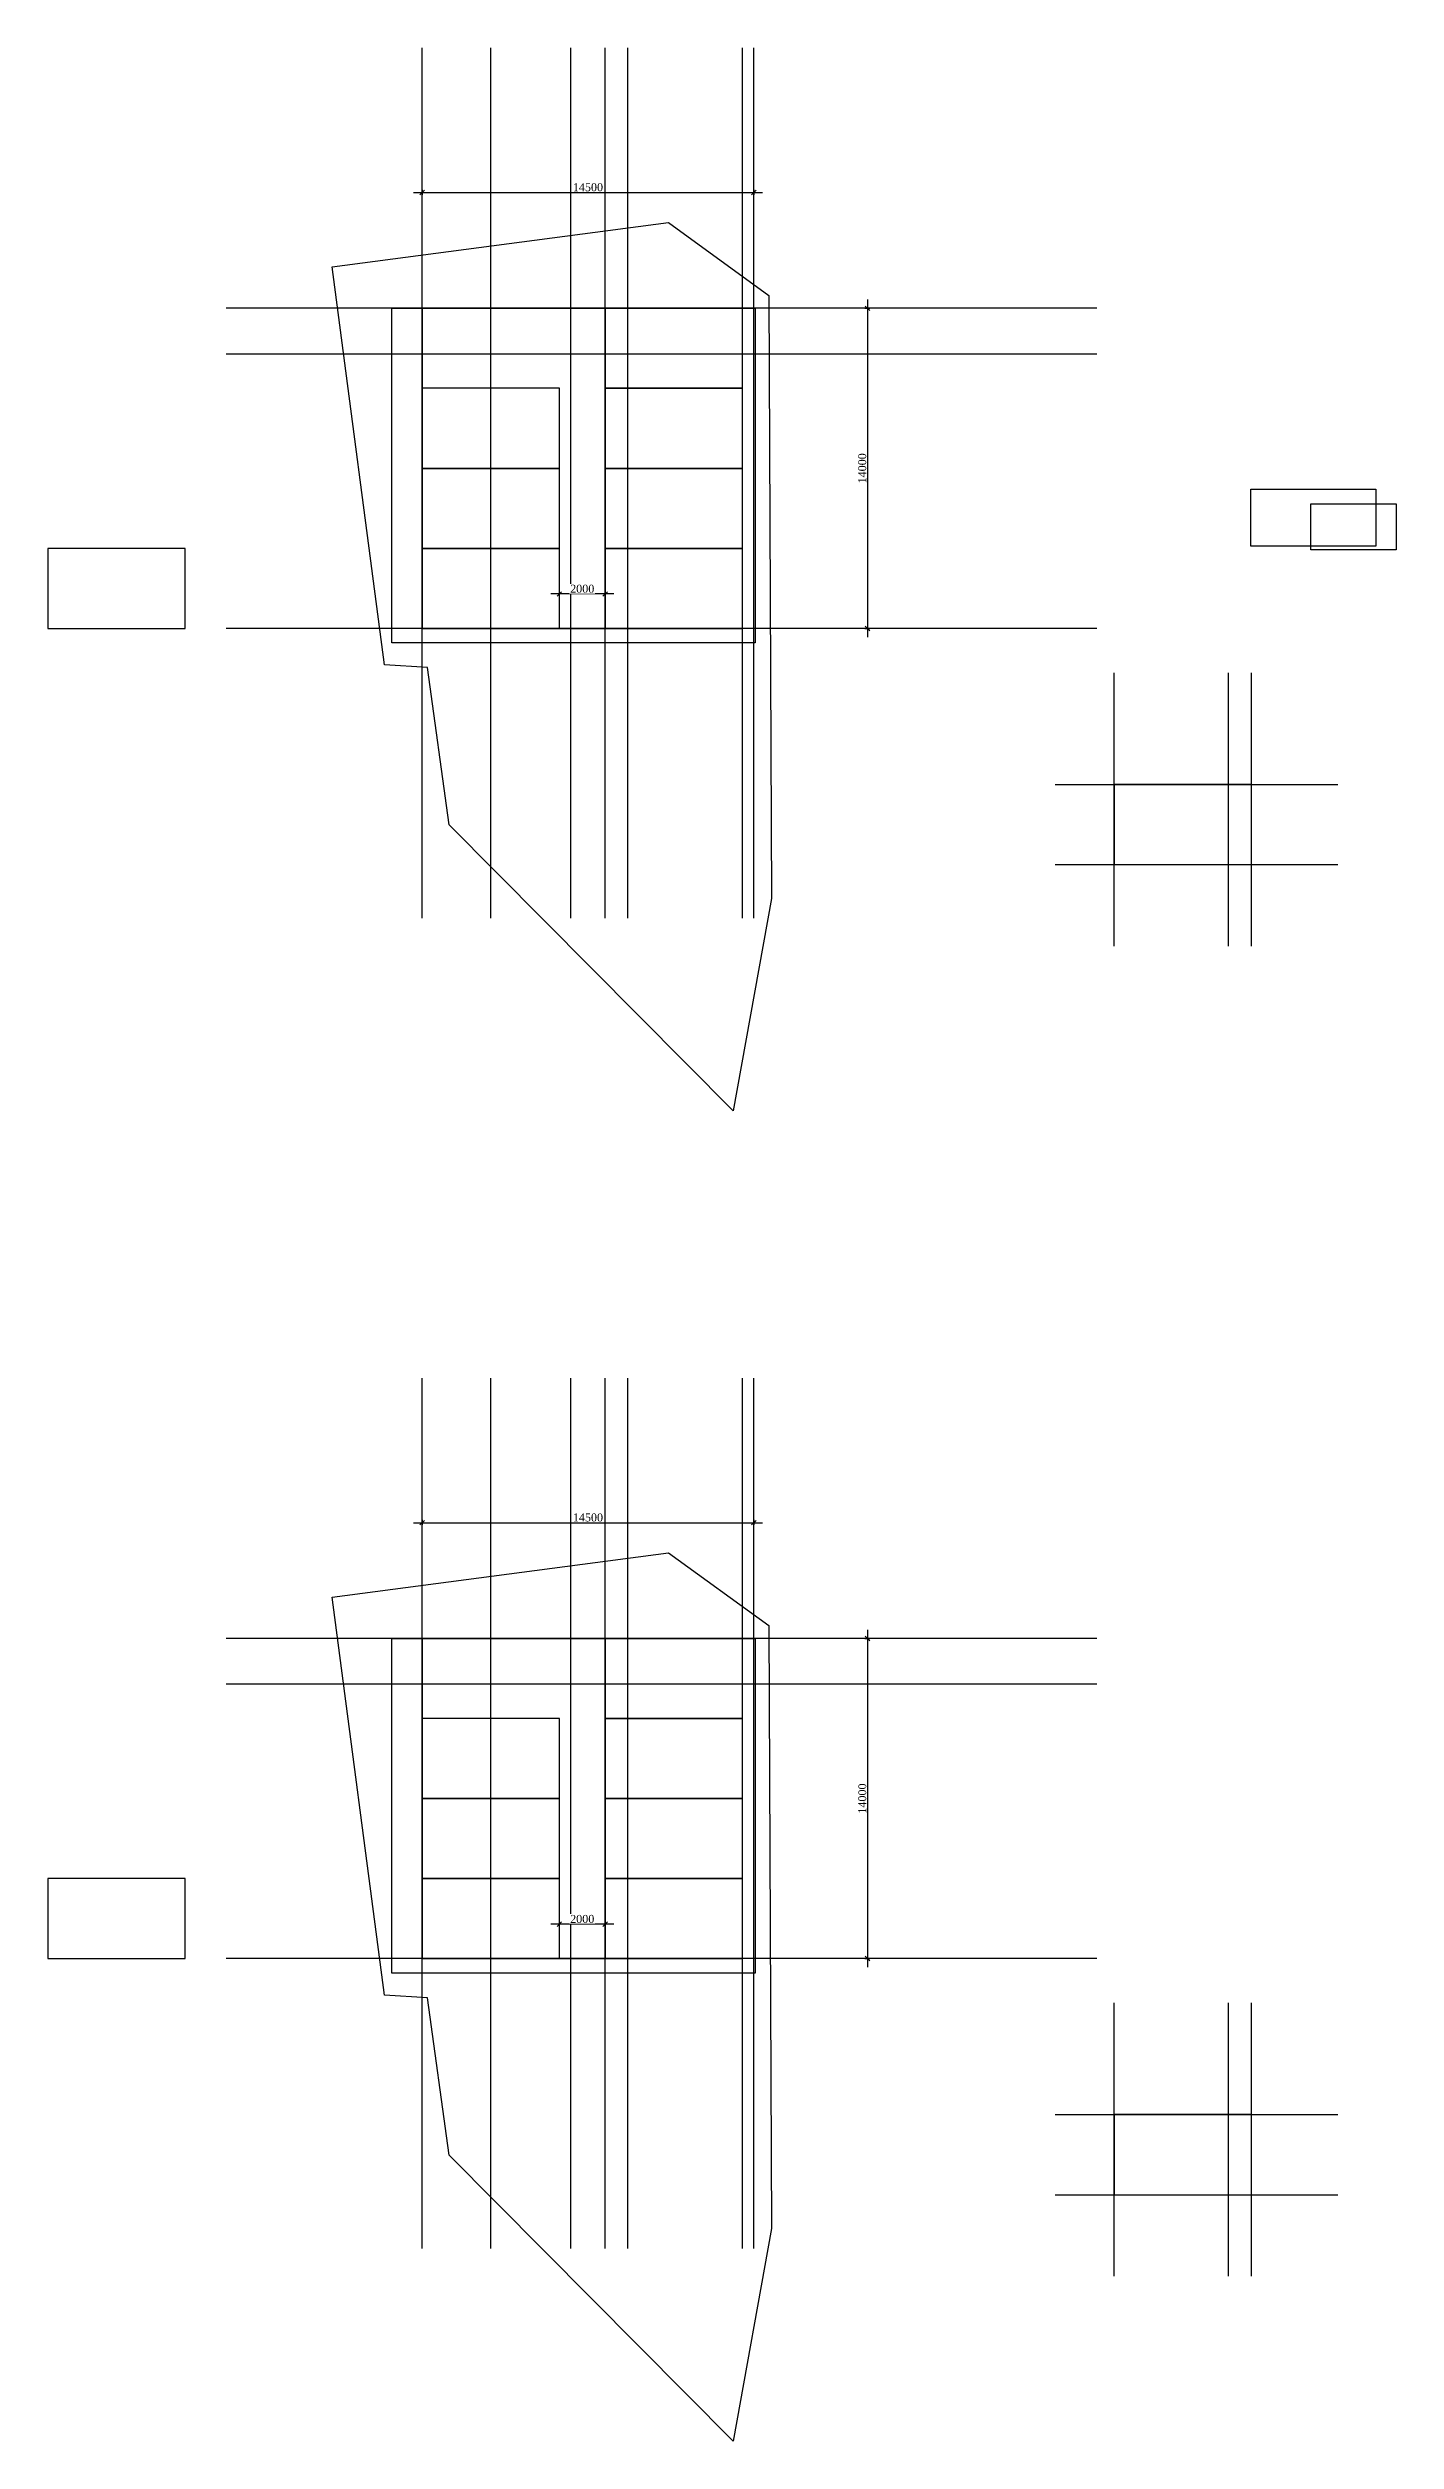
# Model space of a CAD drawing. Header units: millimetres. Extents: x 0 to 304375, y 0 to 173485.
# Drawn here: x 38376 to 97317, y 68815 to 173485 of the extents above; entities that cross this region are included whole.
import ezdxf

# ---------------------------------------------------------------- set-up
doc = ezdxf.new("R2010")
doc.units = ezdxf.units.MM
doc.layers.add('1', color=7, linetype='Continuous')
doc.styles.add('Times New Roman', font='Times New Roman.ttf')
doc.dimstyles.new('1-100', dxfattribs={"dimtxt": 350, "dimasz": 200, "dimexe": 100, "dimexo": 100, "dimgap": 50, "dimtad": 1, "dimdec": 0, "dimtxsty": 'Times New Roman', "dimblk": 'OBLIQUE', "dimcen": 250, "dimdle": 380, "dimclrd": 256, "dimclre": 256, "dimclrt": 256, "dimadec": 0, "dimazin": 0, "dimtfac": 1, "dimtdec": 0, "dimtmove": 1, "dimatfit": 3, "dimldrblk": 'DOTSMALL', "dimfxl": 200, "dimlwd": -1, "dimlwe": -1, "dimarcsym": 0})

# ---------------------------------------------------------------- blocks, each defined once
blk = doc.blocks.new('_Oblique')
at = {"color": 0, "lineweight": -2}
blk.add_line((-0.5, -0.5), (0.5, 0.5), dxfattribs=at)
blk = doc.blocks.new('*D10')
at = {"layer": '1', "ltscale": 50, "transparency": 16777216}
for p, q in [((54356, 108983), (69616, 108983)), ((54736, 109103), (54736, 108883)), ((69236, 109103), (69236, 108883))]:
    blk.add_line(p, q, dxfattribs=at)
at = {"layer": 'Defpoints', "color": 0, "ltscale": 50, "transparency": 16777216}
for p in [(54736, 115308), (69236, 115308), (69236, 108983)]:
    blk.add_point(p, dxfattribs=at)
at = {"layer": '1', "ltscale": 50, "transparency": 16777216, "xscale": 200, "yscale": 200, "zscale": 200, "rotation": 180}
blk.add_blockref('_Oblique', (54736, 108983), dxfattribs=at)
at = {"layer": '1', "ltscale": 50, "transparency": 16777216, "xscale": 200, "yscale": 200, "zscale": 200}
blk.add_blockref('_Oblique', (69236, 108983), dxfattribs=at)
at = {"layer": '1', "ltscale": 50, "transparency": 16777216, "insert": (61986, 109211), "char_height": 350, "attachment_point": 5, "style": 'Times New Roman', "bg_fill": 3, "box_fill_scale": 1.1, "bg_fill_color": 256, "bg_fill_true_color": 13158600, "bg_fill_transparency": 0}
blk.add_mtext('14500', dxfattribs=at)
blk = doc.blocks.new('_DotSmall')
at = {"color": 0, "linetype": 'ByBlock', "const_width": 0.5}
blk.add_lwpolyline([(-0.0625, 0, 1), (0.0625, 0, 1)], format="xyb", close=True, dxfattribs=at)
blk = doc.blocks.new('*D11')
at = {"layer": '1', "ltscale": 50, "transparency": 16777216}
for p, q in [((63116, 91424), (60356, 91424)), ((60736, 91304), (60736, 91524)), ((62736, 91304), (62736, 91524))]:
    blk.add_line(p, q, dxfattribs=at)
at = {"layer": 'Defpoints', "color": 0, "ltscale": 50, "transparency": 16777216}
for p in [(60736, 89918), (62736, 89918)]:
    blk.add_point(p, dxfattribs=at)
at = {"layer": '1', "ltscale": 50, "transparency": 16777216, "xscale": 200, "yscale": 200, "zscale": 200, "rotation": 180}
blk.add_blockref('_Oblique', (60736, 91424), dxfattribs=at)
at = {"layer": '1', "ltscale": 50, "transparency": 16777216, "xscale": 200, "yscale": 200, "zscale": 200}
blk.add_blockref('_Oblique', (62736, 91424), dxfattribs=at)
at = {"layer": '1', "ltscale": 50, "transparency": 16777216, "insert": (61736, 91652), "char_height": 350, "attachment_point": 5, "style": 'Times New Roman', "bg_fill": 3, "box_fill_scale": 1.1, "bg_fill_color": 256, "bg_fill_true_color": 13158600, "bg_fill_transparency": 0}
blk.add_mtext('2000', dxfattribs=at)
at = {"layer": 'Defpoints', "color": 0, "ltscale": 50, "transparency": 16777216}
blk.add_point((60736, 91424), dxfattribs=at)
blk = doc.blocks.new('*D12')
at = {"layer": '1', "ltscale": 50, "transparency": 16777216}
for p, q in [((74086, 103918), (74306, 103918)), ((74206, 104298), (74206, 89538)), ((74086, 89918), (74306, 89918))]:
    blk.add_line(p, q, dxfattribs=at)
at = {"layer": 'Defpoints', "color": 0, "ltscale": 50, "transparency": 16777216}
for p in [(68736, 103918), (68736, 89918), (74206, 89918)]:
    blk.add_point(p, dxfattribs=at)
at = {"layer": '1', "ltscale": 50, "transparency": 16777216, "xscale": 200, "yscale": 200, "zscale": 200}
for p, rotation in [((74206, 103918), 90), ((74206, 89918), 270)]:
    blk.add_blockref('_Oblique', p, dxfattribs=dict(at, rotation=rotation))
at = {"layer": '1', "ltscale": 50, "transparency": 16777216, "insert": (73978, 96918), "char_height": 350, "attachment_point": 5, "rotation": 90, "style": 'Times New Roman', "bg_fill": 3, "box_fill_scale": 1.1, "bg_fill_color": 256, "bg_fill_true_color": 13158600, "bg_fill_transparency": 0}
blk.add_mtext('14000', dxfattribs=at)
blk = doc.blocks.new('*D18')
at = {"layer": '1', "ltscale": 50, "transparency": 16777216}
for p, q in [((54356, 167159), (69616, 167159)), ((54736, 167279), (54736, 167059)), ((69236, 167279), (69236, 167059))]:
    blk.add_line(p, q, dxfattribs=at)
at = {"layer": 'Defpoints', "color": 0, "ltscale": 50, "transparency": 16777216}
for p in [(54736, 173485), (69236, 173485), (69236, 167159)]:
    blk.add_point(p, dxfattribs=at)
at = {"layer": '1', "ltscale": 50, "transparency": 16777216, "xscale": 200, "yscale": 200, "zscale": 200, "rotation": 180}
blk.add_blockref('_Oblique', (54736, 167159), dxfattribs=at)
at = {"layer": '1', "ltscale": 50, "transparency": 16777216, "xscale": 200, "yscale": 200, "zscale": 200}
blk.add_blockref('_Oblique', (69236, 167159), dxfattribs=at)
at = {"layer": '1', "ltscale": 50, "transparency": 16777216, "insert": (61986, 167387), "char_height": 350, "attachment_point": 5, "style": 'Times New Roman', "bg_fill": 3, "box_fill_scale": 1.1, "bg_fill_color": 256, "bg_fill_true_color": 13158600, "bg_fill_transparency": 0}
blk.add_mtext('14500', dxfattribs=at)
blk = doc.blocks.new('*D16')
at = {"layer": '1', "ltscale": 50, "transparency": 16777216}
for p, q in [((60736, 149480), (60736, 149700)), ((62736, 149480), (62736, 149700)), ((63116, 149600), (60356, 149600))]:
    blk.add_line(p, q, dxfattribs=at)
at = {"layer": 'Defpoints', "color": 0, "ltscale": 50, "transparency": 16777216}
for p in [(60736, 148095), (62736, 148095)]:
    blk.add_point(p, dxfattribs=at)
at = {"layer": '1', "ltscale": 50, "transparency": 16777216, "xscale": 200, "yscale": 200, "zscale": 200, "rotation": 180}
blk.add_blockref('_Oblique', (60736, 149600), dxfattribs=at)
at = {"layer": '1', "ltscale": 50, "transparency": 16777216, "xscale": 200, "yscale": 200, "zscale": 200}
blk.add_blockref('_Oblique', (62736, 149600), dxfattribs=at)
at = {"layer": '1', "ltscale": 50, "transparency": 16777216, "insert": (61736, 149828), "char_height": 350, "attachment_point": 5, "style": 'Times New Roman', "bg_fill": 3, "box_fill_scale": 1.1, "bg_fill_color": 256, "bg_fill_true_color": 13158600, "bg_fill_transparency": 0}
blk.add_mtext('2000', dxfattribs=at)
at = {"layer": 'Defpoints', "color": 0, "ltscale": 50, "transparency": 16777216}
blk.add_point((60736, 149600), dxfattribs=at)
blk = doc.blocks.new('*D17')
at = {"layer": '1', "ltscale": 50, "transparency": 16777216}
for p, q in [((74206, 162475), (74206, 147715)), ((74086, 162095), (74306, 162095)), ((74086, 148095), (74306, 148095))]:
    blk.add_line(p, q, dxfattribs=at)
at = {"layer": 'Defpoints', "color": 0, "ltscale": 50, "transparency": 16777216}
for p in [(68736, 162095), (68736, 148095), (74206, 148095)]:
    blk.add_point(p, dxfattribs=at)
at = {"layer": '1', "ltscale": 50, "transparency": 16777216, "xscale": 200, "yscale": 200, "zscale": 200}
for p, rotation in [((74206, 162095), 90), ((74206, 148095), 270)]:
    blk.add_blockref('_Oblique', p, dxfattribs=dict(at, rotation=rotation))
at = {"layer": '1', "ltscale": 50, "transparency": 16777216, "insert": (73978, 155095), "char_height": 350, "attachment_point": 5, "rotation": 90, "style": 'Times New Roman', "bg_fill": 3, "box_fill_scale": 1.1, "bg_fill_color": 256, "bg_fill_true_color": 13158600, "bg_fill_transparency": 0}
blk.add_mtext('14000', dxfattribs=at)

msp = doc.modelspace()

# ---------------------------------------------------------------- linework, layer by layer
at = {"color": 1}
for points in [[(68331.975, 126991.229), (55921.176, 139502.911), (54972.712, 146383.851), (53097.347, 146500.674), (50805.048, 163906.111), (65512.297, 165843.058), (69897.971, 162656.664), (70003.793, 136287.091), (68331.975, 126991.229)], [(68331.975, 68814.967), (55921.176, 81326.649), (54972.712, 88207.589), (53097.347, 88324.412), (50805.048, 105729.848), (65512.297, 107666.796), (69897.971, 104480.402), (70003.793, 78110.829), (68331.975, 68814.967)]]:
    msp.add_lwpolyline(points, dxfattribs=at)
for points in [[(53419.315, 162094.707), (69294.799, 162094.707), (69294.799, 147461.876), (53419.315, 147461.876)], [(96434.28, 151695.447), (90968.957, 151695.447), (90968.957, 154182.163), (96434.28, 154182.163)], [(93592.338, 153536.612), (97316.547, 153536.612), (97316.547, 151537.246), (93592.338, 151537.246)], [(53419.315, 103918.444), (69294.799, 103918.444), (69294.799, 89285.614), (53419.315, 89285.614)]]:
    msp.add_lwpolyline(points, close=True)
at = {"layer": '1', "ltscale": 50}
for p, q in [((54736.118, 135422.578), (54736.118, 173484.699)), ((57736.118, 135422.578), (57736.118, 173484.699)), ((61236.118, 135422.578), (61236.118, 173484.699)), ((62736.118, 135422.578), (62736.118, 173484.699)), ((63736.118, 135422.578), (63736.118, 173484.699)), ((68736.118, 135422.578), (68736.118, 173484.699)), ((69236.118, 135422.578), (69236.118, 173484.699)), ((84236.5, 162094.707), (46174.379, 162094.707)), ((84236.5, 160094.707), (46174.379, 160094.707)), ((84987.986, 134202.619), (84987.986, 146158.302)), ((89987.986, 134202.619), (89987.986, 146158.302)), ((90987.986, 134202.619), (90987.986, 146158.302)), ((82411.268, 141269.506), (94766.303, 141269.506)), ((82411.268, 137769.506), (94766.303, 137769.506)), ((54736.118, 77246.316), (54736.118, 115308.437)), ((57736.118, 77246.316), (57736.118, 115308.437)), ((61236.118, 77246.316), (61236.118, 115308.437)), ((62736.118, 77246.316), (62736.118, 115308.437)), ((63736.118, 77246.316), (63736.118, 115308.437)), ((68736.118, 77246.316), (68736.118, 115308.437)), ((69236.118, 77246.316), (69236.118, 115308.437)), ((84236.5, 103918.444), (46174.379, 103918.444)), ((84236.5, 101918.444), (46174.379, 101918.444)), ((84987.986, 76026.357), (84987.986, 87982.039)), ((89987.986, 76026.357), (89987.986, 87982.039)), ((90987.986, 76026.357), (90987.986, 87982.039)), ((82411.268, 83093.244), (94766.303, 83093.244)), ((82411.268, 79593.244), (94766.303, 79593.244))]:
    msp.add_line(p, q, dxfattribs=at)
at = {"layer": '1', "color": 5, "lineweight": 30, "ltscale": 50}
for points in [[(62736.118, 158594.707), (68736.118, 158594.707), (68736.118, 162094.707), (62736.118, 162094.707)], [(54736.118, 155094.707), (60736.118, 155094.707), (60736.118, 158594.707), (54736.118, 158594.707)], [(62736.118, 155094.707), (68736.118, 155094.707), (68736.118, 158594.707), (62736.118, 158594.707)], [(54736.118, 151594.707), (60736.118, 151594.707), (60736.118, 155094.707), (54736.118, 155094.707)], [(62736.118, 151594.707), (68736.118, 151594.707), (68736.118, 155094.707), (62736.118, 155094.707)], [(38375.614, 148094.707), (44375.614, 148094.707), (44375.614, 151594.707), (38375.614, 151594.707)], [(62736.118, 148094.707), (68736.118, 148094.707), (68736.118, 151594.707), (62736.118, 151594.707)], [(84987.986, 137769.506), (90987.986, 137769.506), (90987.986, 141269.506), (84987.986, 141269.506)], [(62736.118, 100418.444), (68736.118, 100418.444), (68736.118, 103918.444), (62736.118, 103918.444)], [(54736.118, 96918.444), (60736.118, 96918.444), (60736.118, 100418.444), (54736.118, 100418.444)], [(62736.118, 96918.444), (68736.118, 96918.444), (68736.118, 100418.444), (62736.118, 100418.444)], [(54736.118, 93418.444), (60736.118, 93418.444), (60736.118, 96918.444), (54736.118, 96918.444)], [(62736.118, 93418.444), (68736.118, 93418.444), (68736.118, 96918.444), (62736.118, 96918.444)], [(38375.614, 89918.444), (44375.614, 89918.444), (44375.614, 93418.444), (38375.614, 93418.444)], [(62736.118, 89918.444), (68736.118, 89918.444), (68736.118, 93418.444), (62736.118, 93418.444)], [(84987.986, 79593.244), (90987.986, 79593.244), (90987.986, 83093.244), (84987.986, 83093.244)]]:
    msp.add_lwpolyline(points, close=True, dxfattribs=at)

# ---------------------------------------------------------------- next in the draw order: dimensions: what is measured, and where the dimension line sits
at = {"layer": '1', "ltscale": 50}
for base, p1, p2, picture, middle in [((69236.118, 167158.974), (54736.118, 173484.699), (69236.118, 173484.699), '*D18', (61986.118, 167387.002)), ((60736.118, 149600.321), (62736.118, 148094.707), (60736.118, 148094.707), '*D16', (61736.118, 149828.349)), ((69236.118, 108982.712), (54736.118, 115308.437), (69236.118, 115308.437), '*D10', (61986.118, 109210.74)), ((60736.118, 91424.059), (62736.118, 89918.444), (60736.118, 89918.444), '*D11', (61736.118, 91652.087))]:
    dim = msp.add_linear_dim(base=base, p1=p1, p2=p2, dimstyle='1-100', override={"dimfxl": 120, "dimfxlon": 1, "dimtfill": 1, "dimtfillclr": 256}, dxfattribs=at)
    dim.commit()
    dim.dimension.update_dxf_attribs({"geometry": picture, "text_midpoint": middle})

# ---------------------------------------------------------------- next in the draw order: linework, layer by layer
at = {"layer": '1', "color": 2, "lineweight": 30, "ltscale": 50}
for points in [[(68736.118, 162094.707), (54736.118, 162094.707), (54736.118, 148094.707), (68736.118, 148094.707)], [(68736.118, 103918.444), (54736.118, 103918.444), (54736.118, 89918.444), (68736.118, 89918.444)]]:
    msp.add_lwpolyline(points, close=True, dxfattribs=at)
at = {"layer": '1', "color": 5, "lineweight": 30, "ltscale": 50}
for points in [[(54736.118, 148094.707), (60736.118, 148094.707), (60736.118, 151594.707), (54736.118, 151594.707)], [(54736.118, 89918.444), (60736.118, 89918.444), (60736.118, 93418.444), (54736.118, 93418.444)]]:
    msp.add_lwpolyline(points, close=True, dxfattribs=at)

# ---------------------------------------------------------------- next in the draw order: dimensions: what is measured, and where the dimension line sits
at = {"layer": '1', "ltscale": 50}
for base, p1, p2, picture, middle in [((74206.225, 148094.707), (68736.118, 162094.707), (68736.118, 148094.707), '*D17', (73978.197, 155094.707)), ((74206.225, 89918.444), (68736.118, 103918.444), (68736.118, 89918.444), '*D12', (73978.197, 96918.444))]:
    dim = msp.add_linear_dim(base=base, p1=p1, p2=p2, angle=90, dimstyle='1-100', override={"dimfxl": 120, "dimfxlon": 1, "dimtfill": 1, "dimtfillclr": 256}, dxfattribs=at)
    dim.commit()
    dim.dimension.update_dxf_attribs({"geometry": picture, "text_midpoint": middle})

# ---------------------------------------------------------------- next in the draw order: linework, layer by layer
for p, q in [((84236.5, 148094.707), (46174.379, 148094.707)), ((84236.5, 89918.444), (46174.379, 89918.444))]:
    msp.add_line(p, q, dxfattribs=at)

doc.saveas('drawing.dxf')
